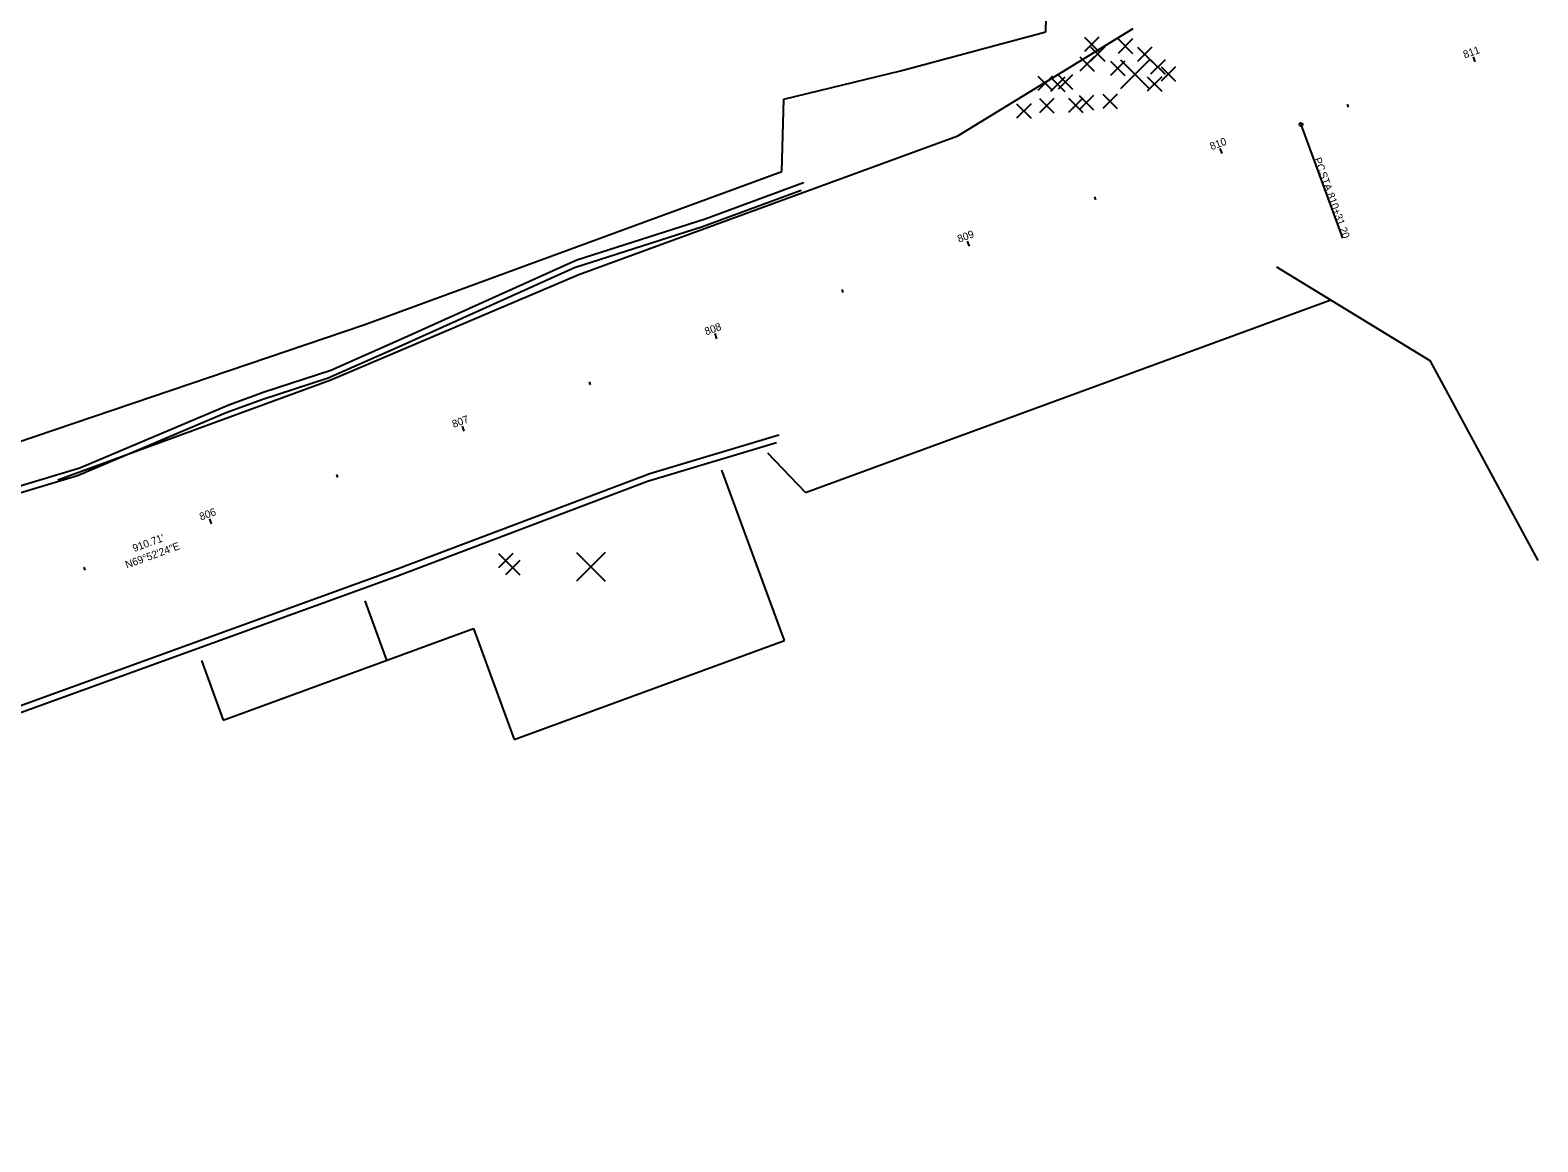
# Model space of a CAD drawing. Extents: x 149812 to 153516, y 327084 to 331478.
# Drawn here: x 152080 to 152640, y 330498 to 330911 of the extents above; entities that cross this region are included whole.
import ezdxf

# ---------------------------------------------------------------- set-up
doc = ezdxf.new("R2010")
doc.units = 0
for name, color, linetype in [('116570_BR005 - Design$0$RW_P_Fee_RW', 7, 'Continuous'), ('DR_P_Ditch', 7, 'Continuous'), ('DT_P_Graded_Shoulder', 7, 'Continuous'), ('PV_P_Curb', 7, 'Continuous'), ('RW_P_Esmt_TMP', 7, 'Continuous'), ('RW_P_Prelim_RW', 7, 'Continuous'), ('RW_P_Text', 7, 'Continuous'), ('RW_X_Esmt_SH', 7, 'Continuous'), ('RW_X_Fee_RW', 7, 'Continuous'), ('SC_Scratch1', 7, 'Continuous')]:
    doc.layers.add(name, color=color, linetype=linetype)

msp = doc.modelspace()

# ---------------------------------------------------------------- linework, layer by layer
at = {"layer": 'DR_P_Ditch'}
for p, q in [((152471.53, 330908.57), (152476.88, 330903.22)), ((152476.88, 330908.57), (152471.53, 330903.22)), ((152473.76, 330905.02), (152479.11, 330899.67)), ((152479.11, 330905.02), (152473.76, 330899.67)), ((152474.21, 330905.89), (152474.21, 330905.89)), ((152484.12, 330907.9), (152489.46, 330902.55)), ((152489.46, 330907.9), (152484.12, 330902.55)), ((152486.79, 330905.23), (152486.79, 330905.23)), ((152491.29, 330904.92), (152496.63, 330899.58)), ((152496.63, 330904.92), (152491.29, 330899.58)), ((152469.8, 330901.3), (152475.15, 330895.95)), ((152475.15, 330901.3), (152469.8, 330895.95)), ((152472.47, 330898.63), (152472.47, 330898.63)), ((152476.43, 330902.34), (152476.43, 330902.34)), ((152481.25, 330899.67), (152486.59, 330894.32)), ((152486.59, 330899.67), (152481.25, 330894.32)), ((152485.01, 330900.11), (152495.71, 330889.42)), ((152495.71, 330900.11), (152485.01, 330889.42)), ((152493.96, 330902.25), (152493.96, 330902.25)), ((152496.16, 330900.21), (152501.5, 330894.87)), ((152501.5, 330900.21), (152496.16, 330894.87)), ((152498.83, 330897.54), (152498.83, 330897.54)), ((152500.06, 330897.6), (152505.41, 330892.25)), ((152505.41, 330897.6), (152500.06, 330892.25)), ((152454.27, 330894.12), (152459.62, 330888.78)), ((152459.62, 330894.12), (152454.27, 330888.78)), ((152456.94, 330891.45), (152456.94, 330891.45)), ((152458.95, 330893.72), (152464.3, 330888.38)), ((152464.3, 330893.72), (152458.95, 330888.38)), ((152461.77, 330894.61), (152467.11, 330889.26)), ((152467.11, 330894.61), (152461.77, 330889.26)), ((152464.44, 330891.94), (152464.44, 330891.94)), ((152483.92, 330897), (152483.92, 330897)), ((152490.36, 330894.77), (152490.36, 330894.77)), ((152494.92, 330893.85), (152500.27, 330888.51)), ((152500.27, 330893.85), (152494.92, 330888.51)), ((152502.73, 330894.93), (152502.73, 330894.93)), ((152461.62, 330891.05), (152461.62, 330891.05)), ((152465.6, 330885.96), (152470.94, 330880.61)), ((152470.94, 330885.96), (152465.6, 330880.61)), ((152469.56, 330886.94), (152474.9, 330881.6)), ((152474.9, 330886.94), (152469.56, 330881.6)), ((152478.4, 330887.41), (152483.75, 330882.06)), ((152483.75, 330887.41), (152478.4, 330882.06)), ((152497.59, 330891.18), (152497.59, 330891.18)), ((152446.36, 330883.82), (152451.71, 330878.48)), ((152451.71, 330883.82), (152446.36, 330878.48)), ((152449.04, 330881.15), (152449.04, 330881.15)), ((152454.79, 330885.78), (152460.14, 330880.44)), ((152460.14, 330885.78), (152454.79, 330880.44)), ((152457.47, 330883.11), (152457.47, 330883.11)), ((152468.27, 330883.28), (152468.27, 330883.28)), ((152472.23, 330884.27), (152472.23, 330884.27)), ((152481.08, 330884.74), (152481.08, 330884.74)), ((152253.82, 330716.67), (152259.17, 330711.32)), ((152259.17, 330716.67), (152253.82, 330711.32)), ((152256.39, 330714.11), (152261.74, 330708.77)), ((152261.74, 330714.11), (152256.39, 330708.77)), ((152256.49, 330714), (152256.49, 330714)), ((152282.72, 330717.09), (152293.41, 330706.4)), ((152293.41, 330717.09), (152282.72, 330706.4)), ((152259.06, 330711.44), (152259.06, 330711.44)), ((152288.07, 330711.74), (152288.07, 330711.74))]:
    msp.add_line(p, q, dxfattribs=at)
at = {"layer": 'DT_P_Graded_Shoulder'}
for points in [[(151595.29, 330503.98), (151650.14, 330500.88), (151701.74, 330515.02), (151749.45, 330532.43), (151800.18, 330539.31), (151847.47, 330555.57), (151934.48, 330608.76), (152216.51, 330711.05), (152310.06, 330746.4), (152358.03, 330760.79), (152358.03, 330760.79)], [(151646.46, 330498.17), (151649.24, 330498.01), (151700.84, 330512.16), (151748.55, 330529.57), (151799.28, 330536.44), (151846.57, 330552.71), (151933.58, 330605.9), (152215.61, 330708.19), (152309.16, 330743.54), (152357.14, 330757.93)]]:
    msp.add_lwpolyline(points, dxfattribs=at)
at = {"layer": 'PV_P_Curb'}
msp.add_line((152552.02, 330876.08), (152567.5, 330833.83), dxfattribs=at)
msp.add_circle((152552.02, 330876.08), 0.6, dxfattribs=at)
at = {"layer": 'RW_P_Esmt_TMP'}
for p, q in [((152457.16, 330910.54), (152457.48, 330921.31)), ((152403.23, 330896.1), (152457.16, 330910.54)), ((152359.83, 330885.52), (152403.23, 330896.1)), ((152359.04, 330858.61), (152359.83, 330885.52)), ((152204.1, 330801.83), (152359.04, 330858.61)), ((152367.91, 330739.38), (152563.11, 330810.92)), ((152011.62, 330736.61), (152204.1, 330801.83)), ((152367.91, 330739.38), (152353.94, 330753.96)), ((152360.08, 330684.32), (152336.85, 330747.7)), ((152212.26, 330677.01), (152204.19, 330699.09)), ((152151.52, 330654.75), (152244.47, 330688.82)), ((152244.47, 330688.82), (152259.61, 330647.5)), ((152259.61, 330647.5), (152360.08, 330684.32)), ((152143.41, 330676.87), (152151.52, 330654.75))]:
    msp.add_line(p, q, dxfattribs=at)
at = {"layer": 'RW_P_Prelim_RW'}
for p, q in [((152616.76, 330899.36), (152616.09, 330901.25)), ((152569.68, 330882.52), (152569.27, 330883.65)), ((152522.72, 330865.34), (152522.03, 330867.22)), ((152475.77, 330848.14), (152475.36, 330849.26)), ((152428.83, 330830.93), (152428.14, 330832.81)), ((152381.88, 330813.73), (152381.47, 330814.85)), ((152334.93, 330796.52), (152334.25, 330798.4)), ((152287.99, 330779.32), (152287.57, 330780.44)), ((152241.04, 330762.11), (152240.35, 330763.99)), ((152194.09, 330744.91), (152193.68, 330746.03)), ((152147.15, 330727.7), (152146.46, 330729.58)), ((152100.2, 330710.5), (152099.79, 330711.62))]:
    msp.add_line(p, q, dxfattribs=at)
at = {"layer": 'RW_P_Text'}
for points in [[(151722.99, 330609.94), (151769.59, 330628.08), (151816.54, 330645.29), (151909.4, 330682.51), (151958.41, 330694.09), (152001.23, 330722.56), (152050.24, 330734.13), (152098.22, 330748.52), (152153.52, 330771.98), (152166.67, 330776.8), (152191.43, 330784.8), (152218.91, 330797.01), (152282.91, 330825.79), (152330.55, 330841.11), (152367.16, 330854.53), (152367.16, 330854.53), (152367.16, 330854.53)], [(151722.09, 330607.08), (151768.7, 330625.22), (151815.64, 330642.43), (151908.5, 330679.65), (151957.51, 330691.22), (152000.33, 330719.69), (152049.34, 330731.27), (152097.32, 330745.65), (152152.63, 330769.12), (152165.77, 330773.93), (152190.53, 330781.94), (152218.01, 330794.14), (152282.01, 330822.92), (152329.65, 330838.25), (152366.27, 330851.67), (152366.27, 330851.67), (152366.27, 330851.67)]]:
    msp.add_lwpolyline(points, dxfattribs=at)
at = {"layer": 'RW_X_Esmt_SH'}
for p, q in [((152542.94, 330823.23), (152599.92, 330788.35)), ((152599.92, 330788.35), (152640.06, 330714.03))]:
    msp.add_line(p, q, dxfattribs=at)
at = {"layer": 'SC_Scratch1'}
for p, q in [((152424.45, 330871.93), (152489.71, 330911.82)), ((152283.61, 330820.32), (152424.45, 330871.93)), ((152191.44, 330781.21), (152283.61, 330820.32)), ((152090.01, 330744.04), (152191.44, 330781.21))]:
    msp.add_line(p, q, dxfattribs=at)

# ---------------------------------------------------------------- texts
at = {"layer": '116570_BR005 - Design$0$RW_P_Fee_RW'}
msp.add_text('N69°52\'24"E', height=2.8, rotation=20.1267, dxfattribs=at).set_placement((152115.68, 330711.06))
at = {"layer": 'PV_P_Curb'}
for s, p in [('PC', (152556.75, 330863.26)), (' STA. ', (152558.34, 330858.94)), ('810+31.20', (152561.54, 330850.19))]:
    msp.add_text(s, height=2.8, rotation=290.1267, dxfattribs=at).set_placement(p)
at = {"layer": 'RW_P_Prelim_RW'}
for s, rotation, p in [('811', 19.4387, (152612.88, 330900.65)), ('810', 20.1267, (152518.79, 330866.56)), ('809', 20.1267, (152424.94, 330832.17)), ('808', 20.1267, (152331.02, 330797.75)), ('807', 20.1267, (152237.14, 330763.34)), ('806', 20.1267, (152143.23, 330728.93))]:
    msp.add_text(s, height=2.8, rotation=rotation, dxfattribs=at).set_placement(p)
at = {"layer": 'RW_X_Fee_RW'}
msp.add_text("910.71'", height=2.8, rotation=20.1267, dxfattribs=at).set_placement((152118.41, 330717.21))

doc.saveas('drawing.dxf')
